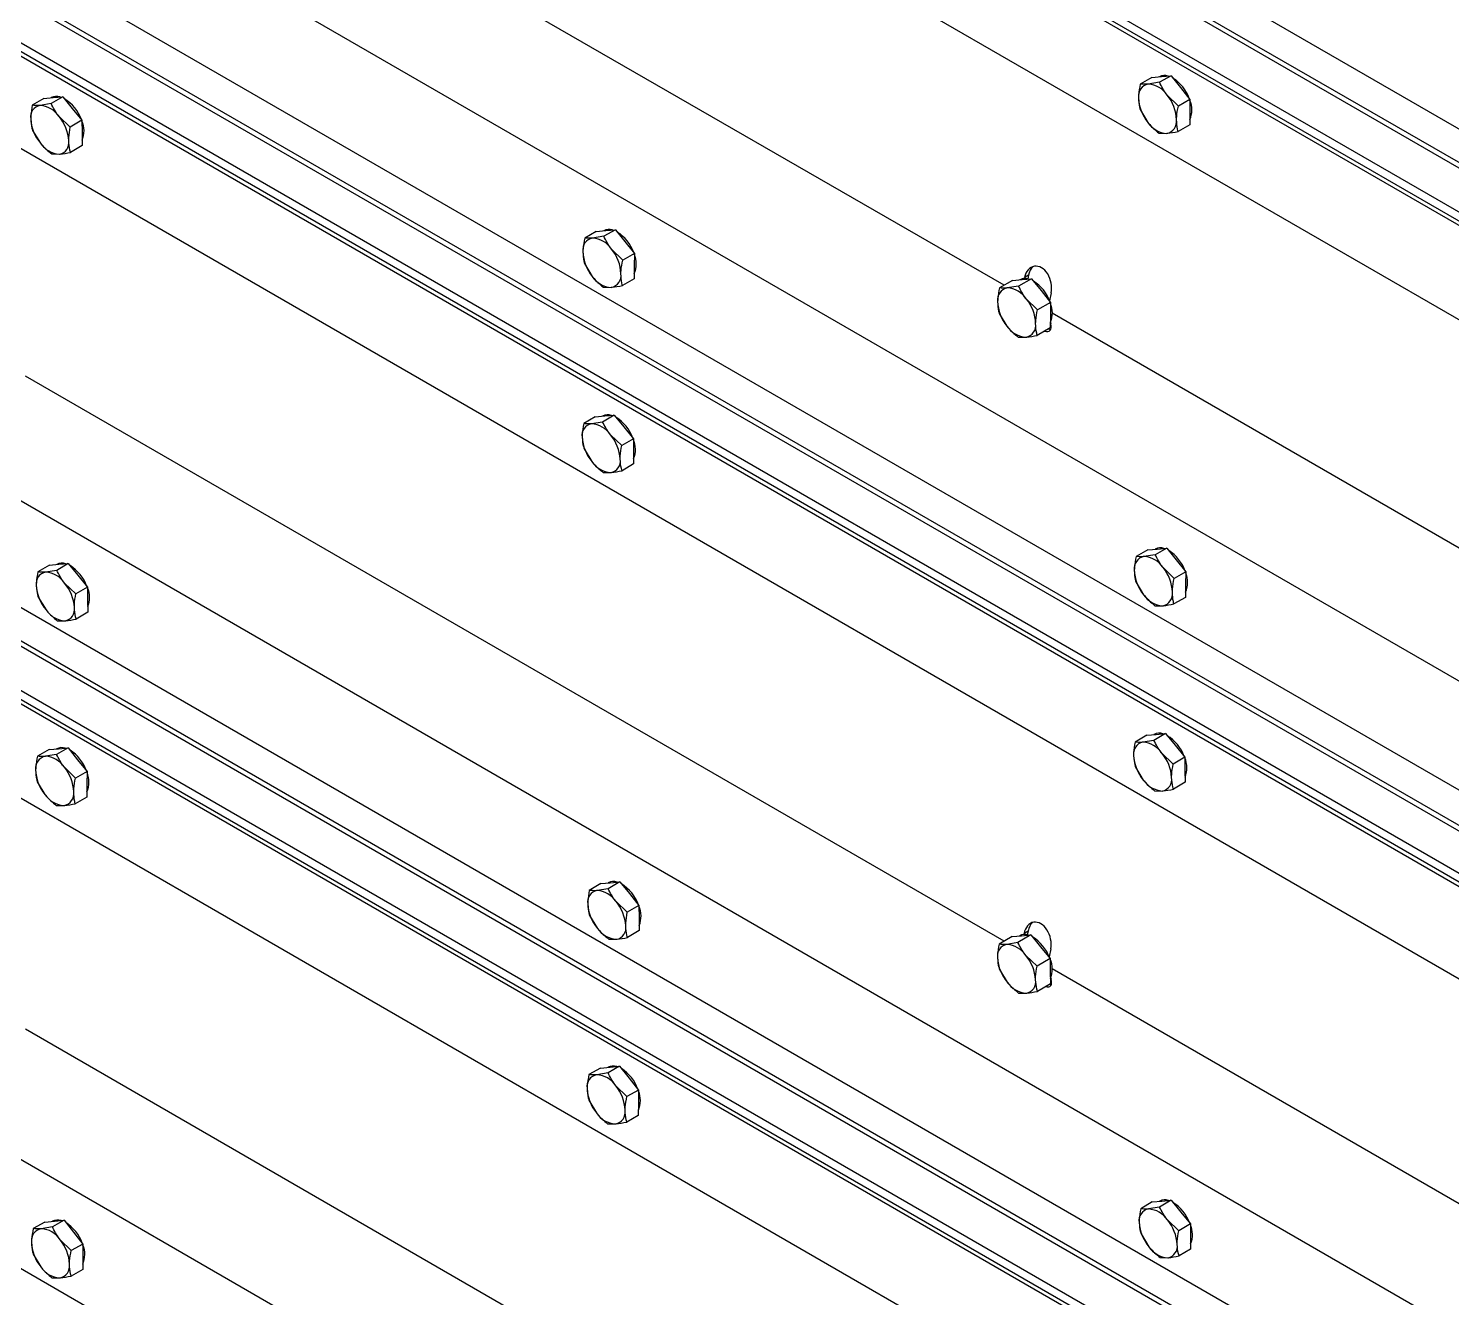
# Model space of a CAD drawing. Header units: millimetres. Extents: x -361 to 14022, y -1822 to 1455.
# Drawn here: x 4013.87 to 4030.4, y 878.6 to 893.34 of the extents above; entities that cross this region are included whole.
import ezdxf

# ---------------------------------------------------------------- set-up
doc = ezdxf.new("R2010")
doc.units = ezdxf.units.MM

msp = doc.modelspace()

# ---------------------------------------------------------------- linework, layer by layer
at = {"color": 7, "linetype": 'Continuous', "lineweight": 25}
for p, q in [((4037.697955, 888.014532), (3975.249491, 924.065263)), ((4037.697955, 887.562231), (3975.130388, 923.681718)), ((4037.697955, 887.626542), (3975.174702, 923.720448)), ((4037.697955, 886.944881), (3975.283441, 922.976013)), ((4037.697955, 887.047996), (3975.284352, 923.078602)), ((4037.697955, 886.894385), (3975.239249, 922.951028)), ((4037.697955, 885.796456), (3975.229543, 921.858703)), ((4037.697955, 881.599208), (3975.19244, 917.682874)), ((4037.697955, 880.332793), (3975.181245, 916.422921)), ((4037.697955, 879.857326), (3975.047014, 916.024944)), ((4037.697955, 879.922532), (3975.091041, 916.064734)), ((4037.697955, 879.364134), (3975.215331, 915.434585)), ((4037.697955, 879.211755), (3975.172353, 915.307016)), ((4037.697955, 879.263475), (3975.216543, 915.333226)), ((4037.697955, 878.139979), (3975.18526, 914.227789)), ((4037.697955, 874.042709), (3975.234603, 910.102034)), ((4037.697955, 872.80646), (3975.249491, 908.85719)), ((4037.697955, 872.354158), (3975.130388, 908.473646)), ((4037.697955, 872.418469), (3975.174702, 908.512375)), ((4037.697955, 871.736809), (3975.283441, 907.767941)), ((4037.697955, 871.839923), (3975.284352, 907.870529)), ((4037.697955, 871.686312), (3975.239249, 907.742955)), ((4037.697955, 870.588384), (3975.229543, 906.65063)), ((4037.697955, 866.391136), (3975.19244, 902.474801)), ((4037.697955, 865.12472), (3975.181245, 901.214849)), ((4025.202448, 890.360641), (4013.831095, 896.925183)), ((4026.92155, 892.77504), (4026.786614, 892.69875)), ((4027.008901, 892.71926), (4026.878022, 892.697847)), ((4026.92155, 892.77504), (4027.032694, 892.785295)), ((4027.0095, 892.783927), (4027.007868, 892.783004)), ((4027.143837, 892.79555), (4027.008901, 892.71926)), ((4027.032694, 892.785295), (4027.143837, 892.79555)), ((4027.143837, 892.79555), (4027.253664, 892.657731)), ((4014.044837, 892.532874), (4014.154447, 892.542241)), ((4014.130233, 892.540895), (4014.128807, 892.54005)), ((4014.264058, 892.551608), (4014.129127, 892.471577)), ((4014.154447, 892.542241), (4014.264058, 892.551608)), ((4014.264058, 892.551608), (4014.375418, 892.414677)), ((4027.228556, 892.443622), (4027.098993, 892.570283)), ((4027.253664, 892.657731), (4027.363492, 892.519912)), ((4014.044837, 892.532874), (4013.909906, 892.452843)), ((4014.129127, 892.471577), (4013.999782, 892.450505)), ((4014.375418, 892.414677), (4014.486778, 892.277746)), ((4026.783983, 892.402603), (4026.874075, 892.253626)), ((4027.363492, 892.519912), (4027.228556, 892.443622)), ((4027.362176, 892.371839), (4027.360861, 892.223765)), ((4027.363492, 892.519912), (4027.362176, 892.371839)), ((4014.351848, 892.197715), (4014.220753, 892.322941)), ((4014.486778, 892.277746), (4014.351848, 892.197715)), ((4014.486778, 892.277746), (4014.488528, 892.131448)), ((4027.360861, 892.223765), (4027.225925, 892.147475)), ((4013.913405, 892.160247), (4014.005031, 892.011611)), ((4014.488528, 892.131448), (4014.490278, 891.98515)), ((4027.003638, 892.126965), (4027.095046, 892.126062)), ((4014.136126, 891.886385), (4014.226002, 891.884047)), ((4014.490278, 891.98515), (4014.355347, 891.905119)), ((4020.464629, 890.98591), (4020.329692, 890.90962)), ((4020.551979, 890.93013), (4020.4211, 890.908717)), ((4020.464629, 890.98591), (4020.575772, 890.996165)), ((4020.552579, 890.994798), (4020.550946, 890.993875)), ((4020.686915, 891.00642), (4020.551979, 890.93013)), ((4020.575772, 890.996165), (4020.686915, 891.00642)), ((4020.686915, 891.00642), (4020.796743, 890.868602)), ((4020.771634, 890.654493), (4020.642071, 890.781154)), ((4020.90657, 890.730783), (4020.771634, 890.654493)), ((4020.796743, 890.868602), (4020.90657, 890.730783)), ((4020.90657, 890.730783), (4020.905255, 890.582709)), ((4020.327061, 890.613473), (4020.417153, 890.464497)), ((4020.905255, 890.582709), (4020.903939, 890.434636)), ((4020.903939, 890.434636), (4020.769003, 890.358346)), ((4025.300907, 890.416307), (4025.149398, 890.330648)), ((4025.300907, 890.416307), (4025.41205, 890.426562)), ((4025.523193, 890.436817), (4025.371685, 890.351158)), ((4025.388857, 890.425194), (4025.387224, 890.424271)), ((4025.41205, 890.426562), (4025.523193, 890.436817)), ((4025.438264, 890.439368), (4025.440709, 890.450898)), ((4025.486459, 890.476764), (4025.440709, 890.450898)), ((4025.486459, 890.476764), (4025.477865, 890.436231)), ((4025.523193, 890.436817), (4025.633021, 890.298998)), ((4020.546716, 890.337836), (4020.638124, 890.336933)), ((4025.371685, 890.351158), (4025.240806, 890.329745)), ((4025.633021, 890.298998), (4025.742848, 890.16118)), ((4025.750068, 890.272308), (4025.730882, 890.181823)), ((4025.59134, 890.07552), (4025.461777, 890.202181)), ((4025.742848, 890.16118), (4025.59134, 890.07552)), ((4025.742848, 890.16118), (4025.741533, 890.013106)), ((4025.146767, 890.034501), (4025.236859, 889.885524)), ((4025.741533, 890.013106), (4025.740217, 889.865032)), ((4025.742538, 889.93025), (4025.746878, 889.913249)), ((4036.743419, 883.69818), (4025.763522, 890.036739)), ((4025.366422, 889.758863), (4025.45783, 889.75796)), ((4025.740217, 889.865032), (4025.588709, 889.779373)), ((4025.204459, 882.739641), (4013.8298, 889.306092)), ((4020.452992, 888.833525), (4020.318061, 888.753494)), ((4020.537282, 888.772228), (4020.407937, 888.751156)), ((4020.452992, 888.833525), (4020.562602, 888.842892)), ((4020.538388, 888.841546), (4020.536962, 888.840701)), ((4020.672213, 888.852259), (4020.537282, 888.772228)), ((4020.562602, 888.842892), (4020.672213, 888.852259)), ((4020.672213, 888.852259), (4020.783573, 888.715328)), ((4020.760003, 888.498366), (4020.628908, 888.623592)), ((4020.894933, 888.578397), (4020.760003, 888.498366)), ((4020.783573, 888.715328), (4020.894933, 888.578397)), ((4020.894933, 888.578397), (4020.896683, 888.432099)), ((4020.32156, 888.460898), (4020.413186, 888.312262)), ((4020.896683, 888.432099), (4020.898433, 888.285801)), ((4020.898433, 888.285801), (4020.763502, 888.20577)), ((4020.544281, 888.187036), (4020.634157, 888.184698)), ((4026.872784, 887.286561), (4026.737848, 887.210271)), ((4026.872784, 887.286561), (4026.983927, 887.296816)), ((4026.960734, 887.295448), (4026.959101, 887.294525)), ((4027.09507, 887.307071), (4026.960134, 887.230781)), ((4026.983927, 887.296816), (4027.09507, 887.307071)), ((4027.09507, 887.307071), (4027.204898, 887.169252)), ((4014.10969, 887.11021), (4013.974759, 887.030179)), ((4014.10969, 887.11021), (4014.2193, 887.119577)), ((4014.195086, 887.118231), (4014.19366, 887.117386)), ((4014.328911, 887.128944), (4014.19398, 887.048913)), ((4014.2193, 887.119577), (4014.328911, 887.128944)), ((4014.328911, 887.128944), (4014.440271, 886.992013)), ((4026.960134, 887.230781), (4026.829256, 887.209368)), ((4027.179789, 886.955144), (4027.050227, 887.081804)), ((4027.204898, 887.169252), (4027.314725, 887.031434)), ((4014.19398, 887.048913), (4014.064635, 887.027841)), ((4014.440271, 886.992013), (4014.551631, 886.855082)), ((4026.735216, 886.914124), (4026.825309, 886.765147)), ((4027.314725, 887.031434), (4027.179789, 886.955144)), ((4027.314725, 887.031434), (4027.31341, 886.88336)), ((4014.416701, 886.775051), (4014.285606, 886.900277)), ((4014.551631, 886.855082), (4014.416701, 886.775051)), ((4014.551631, 886.855082), (4014.553381, 886.708784)), ((4027.31341, 886.88336), (4027.312094, 886.735286)), ((4013.978258, 886.737583), (4014.069884, 886.588947)), ((4014.553381, 886.708784), (4014.555131, 886.562486)), ((4026.954871, 886.638487), (4027.046279, 886.637584)), ((4027.312094, 886.735286), (4027.177158, 886.658996)), ((4014.200979, 886.463721), (4014.290855, 886.461383)), ((4014.555131, 886.562486), (4014.4202, 886.482455)), ((4026.861147, 885.134175), (4026.726216, 885.054144)), ((4026.861147, 885.134175), (4026.970758, 885.143542)), ((4026.946543, 885.142197), (4026.945117, 885.141351)), ((4027.080368, 885.15291), (4026.945438, 885.072879)), ((4026.970758, 885.143542), (4027.080368, 885.15291)), ((4027.080368, 885.15291), (4027.191728, 885.015979)), ((4014.10524, 884.965666), (4013.970304, 884.889376)), ((4014.10524, 884.965666), (4014.216383, 884.975921)), ((4014.19319, 884.974553), (4014.191557, 884.97363)), ((4014.327526, 884.986175), (4014.19259, 884.909886)), ((4014.216383, 884.975921), (4014.327526, 884.986175)), ((4014.327526, 884.986175), (4014.437354, 884.848357)), ((4026.945438, 885.072879), (4026.816092, 885.051807)), ((4027.191728, 885.015979), (4027.303089, 884.879048)), ((4014.19259, 884.909886), (4014.061712, 884.888473)), ((4014.437354, 884.848357), (4014.547182, 884.710538)), ((4027.168158, 884.799017), (4027.037063, 884.924243)), ((4027.303089, 884.879048), (4027.168158, 884.799017)), ((4027.303089, 884.879048), (4027.304838, 884.73275)), ((4014.412246, 884.634248), (4014.282683, 884.760909)), ((4014.547182, 884.710538), (4014.412246, 884.634248)), ((4014.547182, 884.710538), (4014.545866, 884.562465)), ((4026.729716, 884.761549), (4026.821341, 884.612913)), ((4027.304838, 884.73275), (4027.306588, 884.586452)), ((4013.967672, 884.593229), (4014.057765, 884.444252)), ((4014.545866, 884.562465), (4014.54455, 884.414391)), ((4026.952436, 884.487687), (4027.042312, 884.485349)), ((4027.306588, 884.586452), (4027.171657, 884.506421)), ((4014.187328, 884.317591), (4014.278736, 884.316688)), ((4014.54455, 884.414391), (4014.409614, 884.338101)), ((4020.517845, 883.41086), (4020.382914, 883.33083)), ((4020.602135, 883.349564), (4020.47279, 883.328492)), ((4020.517845, 883.41086), (4020.627455, 883.420227)), ((4020.603241, 883.418882), (4020.601815, 883.418036)), ((4020.737066, 883.429595), (4020.602135, 883.349564)), ((4020.627455, 883.420227), (4020.737066, 883.429595)), ((4020.737066, 883.429595), (4020.848426, 883.292664)), ((4020.848426, 883.292664), (4020.959787, 883.155733)), ((4020.824856, 883.075702), (4020.693761, 883.200928)), ((4020.959787, 883.155733), (4020.824856, 883.075702)), ((4020.959787, 883.155733), (4020.961536, 883.009435)), ((4020.386414, 883.038234), (4020.478039, 882.889598)), ((4020.961536, 883.009435), (4020.963286, 882.863137)), ((4020.963286, 882.863137), (4020.828355, 882.783106)), ((4025.296802, 882.794412), (4025.1453, 882.704553)), ((4025.296802, 882.794412), (4025.406413, 882.80378)), ((4025.516023, 882.813147), (4025.364521, 882.723287)), ((4025.382198, 882.802434), (4025.380773, 882.801588)), ((4025.406413, 882.80378), (4025.516023, 882.813147)), ((4025.433331, 882.817204), (4025.43595, 882.830656)), ((4025.481699, 882.857791), (4025.43595, 882.830656)), ((4025.481699, 882.857791), (4025.473078, 882.813508)), ((4025.516023, 882.813147), (4025.627384, 882.676216)), ((4020.609134, 882.764372), (4020.69901, 882.762034)), ((4025.364521, 882.723287), (4025.235176, 882.702215)), ((4025.627384, 882.676216), (4025.738744, 882.539285)), ((4025.74531, 882.652067), (4025.72736, 882.559864)), ((4025.587242, 882.449425), (4025.456147, 882.574651)), ((4025.738744, 882.539285), (4025.587242, 882.449425)), ((4025.738744, 882.539285), (4025.740494, 882.392987)), ((4025.1488, 882.411957), (4025.240425, 882.263321)), ((4025.740494, 882.392987), (4025.742243, 882.246689)), ((4025.744756, 882.314136), (4025.749552, 882.297313)), ((4036.744077, 876.077962), (4025.762227, 882.417649)), ((4025.37152, 882.138095), (4025.461396, 882.135757)), ((4025.742243, 882.246689), (4025.590741, 882.156829)), ((4025.202448, 875.152568), (4013.831095, 881.71711)), ((4020.513395, 881.266316), (4020.378459, 881.190026)), ((4020.600746, 881.210536), (4020.469867, 881.189123)), ((4020.513395, 881.266316), (4020.624538, 881.276571)), ((4020.601345, 881.275204), (4020.599713, 881.274281)), ((4020.735682, 881.286826), (4020.600746, 881.210536)), ((4020.624538, 881.276571), (4020.735682, 881.286826)), ((4020.735682, 881.286826), (4020.845509, 881.149008)), ((4020.845509, 881.149008), (4020.955337, 881.011189)), ((4020.820401, 880.934899), (4020.690838, 881.06156)), ((4020.955337, 881.011189), (4020.820401, 880.934899)), ((4020.955337, 881.011189), (4020.954021, 880.863115)), ((4020.375828, 880.893879), (4020.46592, 880.744903)), ((4020.954021, 880.863115), (4020.952706, 880.715042)), ((4020.952706, 880.715042), (4020.817769, 880.638752)), ((4020.595483, 880.618242), (4020.686891, 880.617339)), ((4026.926, 879.711511), (4026.791069, 879.63148)), ((4027.010291, 879.650214), (4026.880946, 879.629142)), ((4026.926, 879.711511), (4027.035611, 879.720878)), ((4027.011396, 879.719533), (4027.00997, 879.718687)), ((4027.145221, 879.730245), (4027.010291, 879.650214)), ((4027.035611, 879.720878), (4027.145221, 879.730245)), ((4027.145221, 879.730245), (4027.256581, 879.593314)), ((4014.056473, 879.477187), (4013.921537, 879.400897)), ((4014.056473, 879.477187), (4014.167617, 879.487442)), ((4014.144423, 879.486074), (4014.142791, 879.485151)), ((4014.27876, 879.497697), (4014.143824, 879.421407)), ((4014.167617, 879.487442), (4014.27876, 879.497697)), ((4014.27876, 879.497697), (4014.388587, 879.359878)), ((4027.233011, 879.376353), (4027.101916, 879.501579)), ((4027.256581, 879.593314), (4027.367942, 879.456384)), ((4014.143824, 879.421407), (4014.012945, 879.399994)), ((4014.388587, 879.359878), (4014.498415, 879.222059)), ((4026.794569, 879.338884), (4026.886195, 879.190248)), ((4027.367942, 879.456384), (4027.233011, 879.376353)), ((4027.367942, 879.456384), (4027.369691, 879.310086)), ((4027.369691, 879.310086), (4027.371441, 879.163788)), ((4014.363479, 879.14577), (4014.233916, 879.27243)), ((4014.498415, 879.222059), (4014.363479, 879.14577)), ((4014.498415, 879.222059), (4014.497099, 879.073986)), ((4027.371441, 879.163788), (4027.236511, 879.083757)), ((4013.918906, 879.10475), (4014.008998, 878.955773)), ((4014.497099, 879.073986), (4014.495784, 878.925912)), ((4027.017289, 879.065023), (4027.107165, 879.062685)), ((4014.138561, 878.829113), (4014.229969, 878.82821)), ((4014.495784, 878.925912), (4014.360848, 878.849622))]:
    msp.add_line(p, q, dxfattribs=at)
for centre, radius, start, end in [((4027.069208, 892.672354), 0.126545, 71.510323, 118.153237), ((4026.913537, 892.37234), 0.46942, 19.5554709, 57.5471594), ((4014.190386, 892.432508), 0.12396, 69.9370339, 119.0296317), ((4026.904002, 892.56029), 0.139989, 100.6953232, 188.5331771), ((4027.241928, 892.556786), 0.476678, 182.0759805, 219.4930678), ((4026.862338, 892.415509), 0.282774, 33.1850043, 86.8203722), ((4026.73114, 892.267123), 0.476678, 2.0759805, 39.4930678), ((4014.023835, 892.318638), 0.134043, 100.3370645, 190.2264623), ((4013.980819, 892.162488), 0.288641, 33.7722361, 86.2331404), ((4014.029231, 892.118782), 0.481209, 20.2238943, 58.0161973), ((4027.102059, 892.399271), 0.283127, 336.3520258, 22.6298248), ((4014.374827, 892.323492), 0.483755, 183.3955817, 220.1438852), ((4013.850957, 892.01106), 0.483755, 3.3955817, 40.1438852), ((4014.232161, 892.154426), 0.279172, 337.2142046, 24.156204), ((4027.110731, 892.408401), 0.282774, 213.1850043, 266.8203722), ((4027.069066, 892.263619), 0.139989, 280.6953232, 8.5331771), ((4014.201949, 892.015915), 0.134043, 280.3370645, 10.2264623), ((4014.244965, 892.172064), 0.288641, 213.7722361, 266.2331404), ((4020.44708, 890.771161), 0.139989, 100.6953232, 188.5331771), ((4020.405416, 890.626379), 0.282774, 33.1850043, 86.8203722), ((4020.612286, 890.883225), 0.126545, 71.510323, 118.153237), ((4020.456616, 890.58321), 0.46942, 19.5554709, 57.5471594), ((4020.785006, 890.767656), 0.476678, 182.0759805, 219.4930678), ((4020.274218, 890.477994), 0.476678, 2.0759805, 39.4930678), ((4020.645137, 890.610142), 0.283127, 336.3520258, 22.6298248), ((4020.653809, 890.619271), 0.282774, 213.1850043, 266.8203722), ((4020.612144, 890.47449), 0.139989, 280.6953232, 8.5331771), ((4025.448564, 890.313621), 0.126545, 71.510323, 118.153237), ((4025.292894, 890.013607), 0.46942, 19.5554709, 57.5471594), ((4025.266786, 890.192188), 0.139989, 100.6953232, 188.5331771), ((4025.225122, 890.047407), 0.282774, 33.1850043, 86.8203722), ((4025.604712, 890.188684), 0.476678, 182.0759805, 219.4930678), ((4025.093924, 889.899021), 0.476678, 2.0759805, 39.4930678), ((4025.47868, 890.040112), 0.285816, 337.3946058, 22.4977682), ((4025.43185, 889.895517), 0.139989, 280.6953232, 8.5331771), ((4025.473515, 890.040299), 0.282774, 213.1850043, 266.8203722), ((4020.43199, 888.619289), 0.134043, 100.3370645, 190.2264623), ((4020.388974, 888.463139), 0.288641, 33.7722361, 86.2331404), ((4020.598541, 888.733159), 0.12396, 69.9370339, 119.0296317), ((4020.437386, 888.419432), 0.481209, 20.2238943, 58.0161973), ((4020.782982, 888.624143), 0.483755, 183.3955817, 220.1438852), ((4020.259112, 888.311711), 0.483755, 3.3955817, 40.1438852), ((4020.640316, 888.455077), 0.279172, 337.2142046, 24.156204), ((4020.65312, 888.472715), 0.288641, 213.7722361, 266.2331404), ((4020.610105, 888.316565), 0.134043, 280.3370645, 10.2264623), ((4027.020442, 887.183875), 0.126545, 71.510323, 118.153237), ((4026.864771, 886.883861), 0.46942, 19.5554709, 57.5471594), ((4014.255239, 887.009844), 0.12396, 69.9370339, 119.0296317), ((4014.094084, 886.696118), 0.481209, 20.2238943, 58.0161973), ((4026.855236, 887.071811), 0.139989, 100.6953232, 188.5331771), ((4026.813571, 886.92703), 0.282774, 33.1850043, 86.8203722), ((4026.682374, 886.778645), 0.476678, 2.0759805, 39.4930678), ((4014.088688, 886.895974), 0.134043, 100.3370645, 190.2264623), ((4014.045672, 886.739824), 0.288641, 33.7722361, 86.2331404), ((4027.193162, 887.068307), 0.476678, 182.0759805, 219.4930678), ((4027.053292, 886.910793), 0.283127, 336.3520258, 22.6298248), ((4014.43968, 886.900828), 0.483755, 183.3955817, 220.1438852), ((4013.91581, 886.588396), 0.483755, 3.3955817, 40.1438852), ((4014.297014, 886.731762), 0.279172, 337.2142046, 24.156204), ((4027.061964, 886.919922), 0.282774, 213.1850043, 266.8203722), ((4027.0203, 886.77514), 0.139989, 280.6953232, 8.5331771), ((4014.309818, 886.7494), 0.288641, 213.7722361, 266.2331404), ((4014.266803, 886.59325), 0.134043, 280.3370645, 10.2264623), ((4027.006696, 885.03381), 0.12396, 69.9370339, 119.0296317), ((4026.845541, 884.720083), 0.481209, 20.2238943, 58.0161973), ((4014.252898, 884.86298), 0.126545, 71.510323, 118.153237), ((4014.097227, 884.562965), 0.46942, 19.5554709, 57.5471594), ((4026.840145, 884.919939), 0.134043, 100.3370645, 190.2264623), ((4026.79713, 884.76379), 0.288641, 33.7722361, 86.2331404), ((4014.087692, 884.750916), 0.139989, 100.6953232, 188.5331771), ((4014.046027, 884.606134), 0.282774, 33.1850043, 86.8203722), ((4027.191137, 884.924794), 0.483755, 183.3955817, 220.1438852), ((4026.667268, 884.612361), 0.483755, 3.3955817, 40.1438852), ((4027.048471, 884.755728), 0.279172, 337.2142046, 24.156204), ((4014.425618, 884.747412), 0.476678, 182.0759805, 219.4930678), ((4013.91483, 884.457749), 0.476678, 2.0759805, 39.4930678), ((4014.285748, 884.589897), 0.283127, 336.3520258, 22.6298248), ((4027.061275, 884.773366), 0.288641, 213.7722361, 266.2331404), ((4027.01826, 884.617216), 0.134043, 280.3370645, 10.2264623), ((4014.29442, 884.599026), 0.282774, 213.1850043, 266.8203722), ((4014.252756, 884.454245), 0.139989, 280.6953232, 8.5331771), ((4020.496843, 883.196624), 0.134043, 100.3370645, 190.2264623), ((4020.453828, 883.040475), 0.288641, 33.7722361, 86.2331404), ((4020.663394, 883.310495), 0.12396, 69.9370339, 119.0296317), ((4020.502239, 882.996768), 0.481209, 20.2238943, 58.0161973), ((4020.847835, 883.201479), 0.483755, 183.3955817, 220.1438852), ((4020.323965, 882.889046), 0.483755, 3.3955817, 40.1438852), ((4020.705169, 883.032413), 0.279172, 337.2142046, 24.156204), ((4020.717973, 883.050051), 0.288641, 213.7722361, 266.2331404), ((4020.674958, 882.893901), 0.134043, 280.3370645, 10.2264623), ((4025.442351, 882.694047), 0.12396, 69.9370339, 119.0296317), ((4025.281197, 882.38032), 0.481209, 20.2238943, 58.0161973), ((4025.259229, 882.570348), 0.134043, 100.3370645, 190.2264623), ((4025.216214, 882.414198), 0.288641, 33.7722361, 86.2331404), ((4025.610221, 882.575202), 0.483755, 183.3955817, 220.1438852), ((4025.086352, 882.26277), 0.483755, 3.3955817, 40.1438852), ((4025.484127, 882.415965), 0.279172, 337.2142046, 24.156204), ((4025.437344, 882.267624), 0.134043, 280.3370645, 10.2264623), ((4025.480359, 882.423774), 0.288641, 213.7722361, 266.2331404), ((4020.661053, 881.163631), 0.126545, 71.510323, 118.153237), ((4020.495847, 881.051567), 0.139989, 100.6953232, 188.5331771), ((4020.454183, 880.906785), 0.282774, 33.1850043, 86.8203722), ((4020.505382, 880.863616), 0.46942, 19.5554709, 57.5471594), ((4020.833773, 881.048063), 0.476678, 182.0759805, 219.4930678), ((4020.322985, 880.7584), 0.476678, 2.0759805, 39.4930678), ((4020.693903, 880.890548), 0.283127, 336.3520258, 22.6298248), ((4020.702575, 880.899677), 0.282774, 213.1850043, 266.8203722), ((4020.660911, 880.754896), 0.139989, 280.6953232, 8.5331771), ((4027.071549, 879.611146), 0.12396, 69.9370339, 119.0296317), ((4026.910394, 879.297419), 0.481209, 20.2238943, 58.0161973), ((4014.204131, 879.374501), 0.126545, 71.510323, 118.153237), ((4014.04846, 879.074487), 0.46942, 19.5554709, 57.5471594), ((4026.904998, 879.497275), 0.134043, 100.3370645, 190.2264623), ((4027.25599, 879.50213), 0.483755, 183.3955817, 220.1438852), ((4026.861983, 879.341125), 0.288641, 33.7722361, 86.2331404), ((4026.732121, 879.189697), 0.483755, 3.3955817, 40.1438852), ((4014.038925, 879.262437), 0.139989, 100.6953232, 188.5331771), ((4013.997261, 879.117656), 0.282774, 33.1850043, 86.8203722), ((4027.113325, 879.333063), 0.279172, 337.2142046, 24.156204), ((4014.376851, 879.258933), 0.476678, 182.0759805, 219.4930678), ((4013.866063, 878.969271), 0.476678, 2.0759805, 39.4930678), ((4014.236982, 879.101418), 0.283127, 336.3520258, 22.6298248), ((4027.126128, 879.350702), 0.288641, 213.7722361, 266.2331404), ((4027.083113, 879.194552), 0.134043, 280.3370645, 10.2264623), ((4014.203989, 878.965766), 0.139989, 280.6953232, 8.5331771), ((4014.245654, 879.110548), 0.282774, 213.1850043, 266.8203722)]:
    msp.add_arc(centre, radius, start, end, dxfattribs=at)
for centre, major_axis, ratio, start_param, end_param in [((4025.595389, 890.361603), (-0.045582, 0.219415), 0.701630723, 4.153173117, 7.294765771), ((4025.641139, 890.387469), (-0.045582, 0.219415), 0.701630723, 0.384759874, 1.011580464), ((4025.592198, 890.002544), (-0.143133, 0.16959), 0.418043607, 2.568485088, 3.853595792), ((4025.637949, 890.02841), (-0.143133, 0.16959), 0.418043607, 2.568485088, 2.779934698), ((4025.59063, 882.741361), (-0.051828, 0.217876), 0.692818262, 4.132742217, 7.274334871), ((4025.636378, 882.768496), (-0.051828, 0.217876), 0.692818262, 0.380645816, 0.991149564), ((4025.594873, 882.386608), (-0.146068, 0.166997), 0.401133331, 2.602360174, 3.846083137), ((4025.640621, 882.413742), (-0.146068, 0.166997), 0.401133331, 2.602360174, 2.768292749)]:
    msp.add_ellipse(centre, major_axis=major_axis, ratio=ratio, start_param=start_param, end_param=end_param, dxfattribs=at)
for points, knots in [([(4027.098993, 892.570283), (4027.096409, 892.573561), (4027.059603, 892.62026), (4027.033329, 892.67156), (4027.008901, 892.71926)], [0, 0, 0, 0, 0.070200577, 1, 1, 1, 1]), ([(4026.786614, 892.69875), (4026.77821, 892.656672), (4026.767269, 892.601893), (4026.765884, 892.551258), (4026.765563, 892.539518)], [0, 0, 0, 0, 0.7681507272, 1, 1, 1, 1]), ([(4026.765563, 892.539518), (4026.767698, 892.50137), (4026.770404, 892.45302), (4026.781617, 892.411387), (4026.783983, 892.402603)], [0, 0, 0, 0, 0.788999238, 1, 1, 1, 1]), ([(4026.878022, 892.697847), (4026.875407, 892.697615), (4026.838156, 892.694311), (4026.811448, 892.696611), (4026.786614, 892.69875)], [0, 0, 0, 0, 0.0702005767, 1, 1, 1, 1]), ([(4013.909906, 892.452843), (4013.902279, 892.410991), (4013.892349, 892.356507), (4013.892002, 892.306446), (4013.891921, 892.29484)], [0, 0, 0, 0, 0.768150727, 1, 1, 1, 1]), ([(4013.999782, 892.450505), (4013.997203, 892.450295), (4013.96047, 892.447298), (4013.934268, 892.450171), (4013.909906, 892.452843)], [0, 0, 0, 0, 0.070200577, 1, 1, 1, 1]), ([(4014.220753, 892.322941), (4014.218133, 892.326199), (4014.180808, 892.372606), (4014.154028, 892.423892), (4014.129127, 892.471577)], [0, 0, 0, 0, 0.070200577, 1, 1, 1, 1]), ([(4027.207505, 892.284391), (4027.207826, 892.29613), (4027.209211, 892.346765), (4027.220152, 892.401544), (4027.228556, 892.443622)], [0, 0, 0, 0, 0.231849273, 1, 1, 1, 1]), ([(4013.891921, 892.29484), (4013.894875, 892.257235), (4013.898619, 892.209573), (4013.910829, 892.168841), (4013.913405, 892.160247)], [0, 0, 0, 0, 0.788999238, 1, 1, 1, 1]), ([(4026.874075, 892.253626), (4026.876698, 892.25037), (4026.914067, 892.203989), (4026.960482, 892.164076), (4027.003638, 892.126965)], [0, 0, 0, 0, 0.070200577, 1, 1, 1, 1]), ([(4027.225925, 892.147475), (4027.223559, 892.15626), (4027.212346, 892.197892), (4027.20964, 892.246242), (4027.207505, 892.284391)], [0, 0, 0, 0, 0.211000762, 1, 1, 1, 1]), ([(4014.333863, 892.039712), (4014.333943, 892.051319), (4014.334291, 892.101379), (4014.34422, 892.155863), (4014.351848, 892.197715)], [0, 0, 0, 0, 0.231849273, 1, 1, 1, 1]), ([(4014.355347, 891.905119), (4014.352771, 891.913714), (4014.34056, 891.954446), (4014.336817, 892.002107), (4014.333863, 892.039712)], [0, 0, 0, 0, 0.211000762, 1, 1, 1, 1]), ([(4027.095046, 892.126062), (4027.097701, 892.126317), (4027.135513, 892.129938), (4027.182363, 892.139026), (4027.225925, 892.147475)], [0, 0, 0, 0, 0.070200577, 1, 1, 1, 1]), ([(4014.005031, 892.011611), (4014.007691, 892.008377), (4014.045577, 891.962303), (4014.092498, 891.922963), (4014.136126, 891.886385)], [0, 0, 0, 0, 0.070200577, 1, 1, 1, 1]), ([(4014.226002, 891.884047), (4014.22862, 891.884281), (4014.265915, 891.887611), (4014.312258, 891.896684), (4014.355347, 891.905119)], [0, 0, 0, 0, 0.070200577, 1, 1, 1, 1]), ([(4020.329692, 890.90962), (4020.321288, 890.867542), (4020.310347, 890.812764), (4020.308963, 890.762129), (4020.308641, 890.750389)], [0, 0, 0, 0, 0.768150727, 1, 1, 1, 1]), ([(4020.4211, 890.908717), (4020.418485, 890.908485), (4020.381234, 890.905181), (4020.354526, 890.907482), (4020.329692, 890.90962)], [0, 0, 0, 0, 0.0702005767, 1, 1, 1, 1]), ([(4020.642071, 890.781154), (4020.639487, 890.784432), (4020.602681, 890.83113), (4020.576408, 890.882431), (4020.551979, 890.93013)], [0, 0, 0, 0, 0.070200577, 1, 1, 1, 1]), ([(4020.308641, 890.750389), (4020.310776, 890.712241), (4020.313482, 890.66389), (4020.324695, 890.622258), (4020.327061, 890.613473)], [0, 0, 0, 0, 0.788999238, 1, 1, 1, 1]), ([(4020.750583, 890.495261), (4020.750904, 890.507001), (4020.752289, 890.557636), (4020.76323, 890.612415), (4020.771634, 890.654493)], [0, 0, 0, 0, 0.2318492728, 1, 1, 1, 1]), ([(4020.417153, 890.464497), (4020.419777, 890.461241), (4020.457145, 890.41486), (4020.50356, 890.374947), (4020.546716, 890.337836)], [0, 0, 0, 0, 0.070200577, 1, 1, 1, 1]), ([(4020.769003, 890.358346), (4020.766637, 890.36713), (4020.755424, 890.408763), (4020.752718, 890.457113), (4020.750583, 890.495261)], [0, 0, 0, 0, 0.211000762, 1, 1, 1, 1]), ([(4020.638124, 890.336933), (4020.640779, 890.337187), (4020.678591, 890.340809), (4020.725442, 890.349896), (4020.769003, 890.358346)], [0, 0, 0, 0, 0.070200577, 1, 1, 1, 1]), ([(4025.149398, 890.330648), (4025.140994, 890.28857), (4025.130053, 890.233791), (4025.128669, 890.183156), (4025.128348, 890.171416)], [0, 0, 0, 0, 0.768150728, 1, 1, 1, 1]), ([(4025.240806, 890.329745), (4025.238191, 890.329513), (4025.20094, 890.326209), (4025.174232, 890.328509), (4025.149398, 890.330648)], [0, 0, 0, 0, 0.070200577, 1, 1, 1, 1]), ([(4025.461777, 890.202181), (4025.459194, 890.205459), (4025.422387, 890.252158), (4025.396114, 890.303458), (4025.371685, 890.351158)], [0, 0, 0, 0, 0.070200577, 1, 1, 1, 1]), ([(4025.128348, 890.171416), (4025.130483, 890.133268), (4025.133189, 890.084918), (4025.144401, 890.043285), (4025.146767, 890.034501)], [0, 0, 0, 0, 0.788999238, 1, 1, 1, 1]), ([(4025.570289, 889.916289), (4025.57061, 889.928028), (4025.571995, 889.978663), (4025.582936, 890.033442), (4025.59134, 890.07552)], [0, 0, 0, 0, 0.231849273, 1, 1, 1, 1]), ([(4025.588709, 889.779373), (4025.586343, 889.788158), (4025.57513, 889.82979), (4025.572424, 889.87814), (4025.570289, 889.916289)], [0, 0, 0, 0, 0.211000762, 1, 1, 1, 1]), ([(4025.236859, 889.885524), (4025.239483, 889.882268), (4025.276851, 889.835887), (4025.323266, 889.795974), (4025.366422, 889.758863)], [0, 0, 0, 0, 0.070200577, 1, 1, 1, 1]), ([(4025.45783, 889.75796), (4025.460485, 889.758215), (4025.498297, 889.761836), (4025.545148, 889.770924), (4025.588709, 889.779373)], [0, 0, 0, 0, 0.070200577, 1, 1, 1, 1]), ([(4020.318061, 888.753494), (4020.310434, 888.711642), (4020.300504, 888.657157), (4020.300157, 888.607097), (4020.300076, 888.595491)], [0, 0, 0, 0, 0.768150727, 1, 1, 1, 1]), ([(4020.407937, 888.751156), (4020.405359, 888.750945), (4020.368625, 888.747949), (4020.342423, 888.750822), (4020.318061, 888.753494)], [0, 0, 0, 0, 0.070200577, 1, 1, 1, 1]), ([(4020.628908, 888.623592), (4020.626288, 888.62685), (4020.588964, 888.673256), (4020.562183, 888.724542), (4020.537282, 888.772228)], [0, 0, 0, 0, 0.070200577, 1, 1, 1, 1]), ([(4020.300076, 888.595491), (4020.30303, 888.557886), (4020.306774, 888.510224), (4020.318984, 888.469492), (4020.32156, 888.460898)], [0, 0, 0, 0, 0.788999238, 1, 1, 1, 1]), ([(4020.742018, 888.340363), (4020.742099, 888.35197), (4020.742446, 888.40203), (4020.752376, 888.456514), (4020.760003, 888.498366)], [0, 0, 0, 0, 0.231849273, 1, 1, 1, 1]), ([(4020.413186, 888.312262), (4020.415846, 888.309027), (4020.453732, 888.262954), (4020.500653, 888.223614), (4020.544281, 888.187036)], [0, 0, 0, 0, 0.070200577, 1, 1, 1, 1]), ([(4020.763502, 888.20577), (4020.760926, 888.214365), (4020.748715, 888.255096), (4020.744972, 888.302758), (4020.742018, 888.340363)], [0, 0, 0, 0, 0.211000762, 1, 1, 1, 1]), ([(4020.634157, 888.184698), (4020.636775, 888.184932), (4020.67407, 888.188262), (4020.720413, 888.197334), (4020.763502, 888.20577)], [0, 0, 0, 0, 0.070200577, 1, 1, 1, 1]), ([(4026.737848, 887.210271), (4026.729443, 887.168193), (4026.718502, 887.113414), (4026.717118, 887.062779), (4026.716797, 887.05104)], [0, 0, 0, 0, 0.768150727, 1, 1, 1, 1]), ([(4026.829256, 887.209368), (4026.826641, 887.209136), (4026.78939, 887.205832), (4026.762681, 887.208132), (4026.737848, 887.210271)], [0, 0, 0, 0, 0.0702005767, 1, 1, 1, 1]), ([(4027.050227, 887.081804), (4027.047643, 887.085083), (4027.010836, 887.131781), (4026.984563, 887.183082), (4026.960134, 887.230781)], [0, 0, 0, 0, 0.070200577, 1, 1, 1, 1]), ([(4013.974759, 887.030179), (4013.967132, 886.988327), (4013.957202, 886.933842), (4013.956855, 886.883782), (4013.956774, 886.872176)], [0, 0, 0, 0, 0.7681507272, 1, 1, 1, 1]), ([(4014.064635, 887.027841), (4014.062056, 887.02763), (4014.025323, 887.024634), (4013.999121, 887.027507), (4013.974759, 887.030179)], [0, 0, 0, 0, 0.0702005767, 1, 1, 1, 1]), ([(4014.285606, 886.900277), (4014.282986, 886.903535), (4014.245662, 886.949941), (4014.218881, 887.001227), (4014.19398, 887.048913)], [0, 0, 0, 0, 0.070200577, 1, 1, 1, 1]), ([(4026.716797, 887.05104), (4026.718932, 887.012891), (4026.721638, 886.964541), (4026.73285, 886.922909), (4026.735216, 886.914124)], [0, 0, 0, 0, 0.788999238, 1, 1, 1, 1]), ([(4027.158738, 886.795912), (4027.159059, 886.807652), (4027.160444, 886.858287), (4027.171385, 886.913065), (4027.179789, 886.955144)], [0, 0, 0, 0, 0.2318492728, 1, 1, 1, 1]), ([(4013.956774, 886.872176), (4013.959728, 886.834571), (4013.963472, 886.786909), (4013.975682, 886.746177), (4013.978258, 886.737583)], [0, 0, 0, 0, 0.788999238, 1, 1, 1, 1]), ([(4014.398716, 886.617048), (4014.398797, 886.628655), (4014.399144, 886.678715), (4014.409073, 886.733199), (4014.416701, 886.775051)], [0, 0, 0, 0, 0.231849273, 1, 1, 1, 1]), ([(4026.825309, 886.765147), (4026.827932, 886.761891), (4026.8653, 886.71551), (4026.911715, 886.675598), (4026.954871, 886.638487)], [0, 0, 0, 0, 0.070200577, 1, 1, 1, 1]), ([(4027.177158, 886.658996), (4027.174792, 886.667781), (4027.163579, 886.709414), (4027.160873, 886.757764), (4027.158738, 886.795912)], [0, 0, 0, 0, 0.211000762, 1, 1, 1, 1]), ([(4014.069884, 886.588947), (4014.072544, 886.585713), (4014.11043, 886.539639), (4014.157351, 886.500299), (4014.200979, 886.463721)], [0, 0, 0, 0, 0.0702005767, 1, 1, 1, 1]), ([(4014.4202, 886.482455), (4014.417624, 886.49105), (4014.405413, 886.531781), (4014.40167, 886.579443), (4014.398716, 886.617048)], [0, 0, 0, 0, 0.211000762, 1, 1, 1, 1]), ([(4027.046279, 886.637584), (4027.048934, 886.637838), (4027.086747, 886.64146), (4027.133597, 886.650547), (4027.177158, 886.658996)], [0, 0, 0, 0, 0.070200577, 1, 1, 1, 1]), ([(4014.290855, 886.461383), (4014.293473, 886.461617), (4014.330768, 886.464947), (4014.377111, 886.474019), (4014.4202, 886.482455)], [0, 0, 0, 0, 0.070200577, 1, 1, 1, 1]), ([(4026.726216, 885.054144), (4026.718589, 885.012292), (4026.70866, 884.957808), (4026.708312, 884.907748), (4026.708232, 884.896141)], [0, 0, 0, 0, 0.768150727, 1, 1, 1, 1]), ([(4026.816092, 885.051807), (4026.813514, 885.051596), (4026.77678, 885.0486), (4026.750579, 885.051473), (4026.726216, 885.054144)], [0, 0, 0, 0, 0.070200577, 1, 1, 1, 1]), ([(4027.037063, 884.924243), (4027.034443, 884.927501), (4026.997119, 884.973907), (4026.970338, 885.025193), (4026.945438, 885.072879)], [0, 0, 0, 0, 0.070200577, 1, 1, 1, 1]), ([(4013.970304, 884.889376), (4013.9619, 884.847297), (4013.950959, 884.792519), (4013.949574, 884.741884), (4013.949253, 884.730144)], [0, 0, 0, 0, 0.768150727, 1, 1, 1, 1]), ([(4014.061712, 884.888473), (4014.059097, 884.888241), (4014.021846, 884.884937), (4013.995137, 884.887237), (4013.970304, 884.889376)], [0, 0, 0, 0, 0.070200577, 1, 1, 1, 1]), ([(4014.282683, 884.760909), (4014.280099, 884.764187), (4014.243292, 884.810886), (4014.217019, 884.862186), (4014.19259, 884.909886)], [0, 0, 0, 0, 0.070200577, 1, 1, 1, 1]), ([(4026.708232, 884.896141), (4026.711185, 884.858536), (4026.714929, 884.810875), (4026.727139, 884.770143), (4026.729716, 884.761549)], [0, 0, 0, 0, 0.788999238, 1, 1, 1, 1]), ([(4027.150173, 884.641014), (4027.150254, 884.65262), (4027.150601, 884.70268), (4027.160531, 884.757165), (4027.168158, 884.799017)], [0, 0, 0, 0, 0.231849273, 1, 1, 1, 1]), ([(4013.949253, 884.730144), (4013.951388, 884.691996), (4013.954094, 884.643646), (4013.965307, 884.602013), (4013.967672, 884.593229)], [0, 0, 0, 0, 0.7889992378, 1, 1, 1, 1]), ([(4014.391195, 884.475017), (4014.391516, 884.486756), (4014.3929, 884.537391), (4014.403841, 884.59217), (4014.412246, 884.634248)], [0, 0, 0, 0, 0.231849273, 1, 1, 1, 1]), ([(4026.821341, 884.612913), (4026.824001, 884.609678), (4026.861887, 884.563605), (4026.908809, 884.524265), (4026.952436, 884.487687)], [0, 0, 0, 0, 0.070200577, 1, 1, 1, 1]), ([(4027.171657, 884.506421), (4027.169081, 884.515015), (4027.156871, 884.555747), (4027.153127, 884.603409), (4027.150173, 884.641014)], [0, 0, 0, 0, 0.211000762, 1, 1, 1, 1]), ([(4014.057765, 884.444252), (4014.060388, 884.440996), (4014.097756, 884.394615), (4014.144171, 884.354702), (4014.187328, 884.317591)], [0, 0, 0, 0, 0.070200577, 1, 1, 1, 1]), ([(4014.409614, 884.338101), (4014.407248, 884.346886), (4014.396036, 884.388518), (4014.39333, 884.436868), (4014.391195, 884.475017)], [0, 0, 0, 0, 0.211000762, 1, 1, 1, 1]), ([(4027.042312, 884.485349), (4027.04493, 884.485583), (4027.082226, 884.488912), (4027.128568, 884.497985), (4027.171657, 884.506421)], [0, 0, 0, 0, 0.070200577, 1, 1, 1, 1]), ([(4014.278736, 884.316688), (4014.28139, 884.316942), (4014.319203, 884.320564), (4014.366053, 884.329652), (4014.409614, 884.338101)], [0, 0, 0, 0, 0.070200577, 1, 1, 1, 1]), ([(4020.382914, 883.33083), (4020.375287, 883.288977), (4020.365357, 883.234493), (4020.36501, 883.184433), (4020.364929, 883.172827)], [0, 0, 0, 0, 0.7681507272, 1, 1, 1, 1]), ([(4020.47279, 883.328492), (4020.470212, 883.328281), (4020.433478, 883.325285), (4020.407277, 883.328158), (4020.382914, 883.33083)], [0, 0, 0, 0, 0.0702005767, 1, 1, 1, 1]), ([(4020.693761, 883.200928), (4020.691141, 883.204186), (4020.653817, 883.250592), (4020.627036, 883.301878), (4020.602135, 883.349564)], [0, 0, 0, 0, 0.070200577, 1, 1, 1, 1]), ([(4020.364929, 883.172827), (4020.367883, 883.135221), (4020.371627, 883.08756), (4020.383837, 883.046828), (4020.386414, 883.038234)], [0, 0, 0, 0, 0.788999238, 1, 1, 1, 1]), ([(4020.806871, 882.917699), (4020.806952, 882.929305), (4020.807299, 882.979366), (4020.817229, 883.03385), (4020.824856, 883.075702)], [0, 0, 0, 0, 0.231849273, 1, 1, 1, 1]), ([(4020.478039, 882.889598), (4020.480699, 882.886363), (4020.518585, 882.84029), (4020.565506, 882.80095), (4020.609134, 882.764372)], [0, 0, 0, 0, 0.0702005767, 1, 1, 1, 1]), ([(4020.69901, 882.762034), (4020.701628, 882.762268), (4020.738923, 882.765597), (4020.785266, 882.77467), (4020.828355, 882.783106)], [0, 0, 0, 0, 0.070200577, 1, 1, 1, 1]), ([(4020.828355, 882.783106), (4020.825779, 882.7917), (4020.813569, 882.832432), (4020.809825, 882.880094), (4020.806871, 882.917699)], [0, 0, 0, 0, 0.211000762, 1, 1, 1, 1]), ([(4025.1453, 882.704553), (4025.137673, 882.662701), (4025.127743, 882.608216), (4025.127396, 882.558156), (4025.127315, 882.54655)], [0, 0, 0, 0, 0.768150728, 1, 1, 1, 1]), ([(4025.235176, 882.702215), (4025.232598, 882.702004), (4025.195864, 882.699008), (4025.169663, 882.701881), (4025.1453, 882.704553)], [0, 0, 0, 0, 0.0702005767, 1, 1, 1, 1]), ([(4025.456147, 882.574651), (4025.453527, 882.577909), (4025.416203, 882.624315), (4025.389422, 882.675601), (4025.364521, 882.723287)], [0, 0, 0, 0, 0.070200577, 1, 1, 1, 1]), ([(4025.127315, 882.54655), (4025.130269, 882.508945), (4025.134013, 882.461283), (4025.146223, 882.420551), (4025.1488, 882.411957)], [0, 0, 0, 0, 0.788999238, 1, 1, 1, 1]), ([(4025.569257, 882.291422), (4025.569338, 882.303029), (4025.569685, 882.353089), (4025.579615, 882.407573), (4025.587242, 882.449425)], [0, 0, 0, 0, 0.231849273, 1, 1, 1, 1]), ([(4025.590741, 882.156829), (4025.588165, 882.165424), (4025.575955, 882.206155), (4025.572211, 882.253817), (4025.569257, 882.291422)], [0, 0, 0, 0, 0.211000762, 1, 1, 1, 1]), ([(4025.240425, 882.263321), (4025.243085, 882.260087), (4025.280971, 882.214013), (4025.327893, 882.174673), (4025.37152, 882.138095)], [0, 0, 0, 0, 0.070200577, 1, 1, 1, 1]), ([(4025.461396, 882.135757), (4025.464014, 882.135991), (4025.501309, 882.139321), (4025.547652, 882.148393), (4025.590741, 882.156829)], [0, 0, 0, 0, 0.070200577, 1, 1, 1, 1]), ([(4020.378459, 881.190026), (4020.370055, 881.147948), (4020.359114, 881.09317), (4020.357729, 881.042535), (4020.357408, 881.030795)], [0, 0, 0, 0, 0.768150727, 1, 1, 1, 1]), ([(4020.469867, 881.189123), (4020.467252, 881.188892), (4020.430001, 881.185587), (4020.403293, 881.187888), (4020.378459, 881.190026)], [0, 0, 0, 0, 0.070200577, 1, 1, 1, 1]), ([(4020.690838, 881.06156), (4020.688254, 881.064838), (4020.651447, 881.111536), (4020.625174, 881.162837), (4020.600746, 881.210536)], [0, 0, 0, 0, 0.070200577, 1, 1, 1, 1]), ([(4020.357408, 881.030795), (4020.359543, 880.992647), (4020.362249, 880.944296), (4020.373462, 880.902664), (4020.375828, 880.893879)], [0, 0, 0, 0, 0.7889992378, 1, 1, 1, 1]), ([(4020.79935, 880.775667), (4020.799671, 880.787407), (4020.801056, 880.838042), (4020.811996, 880.892821), (4020.820401, 880.934899)], [0, 0, 0, 0, 0.231849273, 1, 1, 1, 1]), ([(4020.46592, 880.744903), (4020.468543, 880.741647), (4020.505912, 880.695266), (4020.552326, 880.655353), (4020.595483, 880.618242)], [0, 0, 0, 0, 0.070200577, 1, 1, 1, 1]), ([(4020.686891, 880.617339), (4020.689545, 880.617593), (4020.727358, 880.621215), (4020.774208, 880.630302), (4020.817769, 880.638752)], [0, 0, 0, 0, 0.070200577, 1, 1, 1, 1]), ([(4020.817769, 880.638752), (4020.815404, 880.647536), (4020.804191, 880.689169), (4020.801485, 880.737519), (4020.79935, 880.775667)], [0, 0, 0, 0, 0.211000762, 1, 1, 1, 1]), ([(4027.101916, 879.501579), (4027.099296, 879.504836), (4027.061972, 879.551243), (4027.035191, 879.602529), (4027.010291, 879.650214)], [0, 0, 0, 0, 0.070200577, 1, 1, 1, 1]), ([(4026.791069, 879.63148), (4026.783442, 879.589628), (4026.773513, 879.535144), (4026.773165, 879.485084), (4026.773085, 879.473477)], [0, 0, 0, 0, 0.7681507272, 1, 1, 1, 1]), ([(4026.773085, 879.473477), (4026.776038, 879.435872), (4026.779782, 879.38821), (4026.791992, 879.347479), (4026.794569, 879.338884)], [0, 0, 0, 0, 0.788999238, 1, 1, 1, 1]), ([(4026.880946, 879.629142), (4026.878367, 879.628932), (4026.841633, 879.625935), (4026.815432, 879.628809), (4026.791069, 879.63148)], [0, 0, 0, 0, 0.0702005767, 1, 1, 1, 1]), ([(4013.921537, 879.400897), (4013.913133, 879.358819), (4013.902192, 879.30404), (4013.900807, 879.253405), (4013.900486, 879.241666)], [0, 0, 0, 0, 0.768150727, 1, 1, 1, 1]), ([(4014.012945, 879.399994), (4014.01033, 879.399762), (4013.973079, 879.396458), (4013.946371, 879.398758), (4013.921537, 879.400897)], [0, 0, 0, 0, 0.070200577, 1, 1, 1, 1]), ([(4014.233916, 879.27243), (4014.231332, 879.275709), (4014.194526, 879.322407), (4014.168252, 879.373708), (4014.143824, 879.421407)], [0, 0, 0, 0, 0.070200577, 1, 1, 1, 1]), ([(4027.215026, 879.21835), (4027.215107, 879.229956), (4027.215454, 879.280016), (4027.225384, 879.334501), (4027.233011, 879.376353)], [0, 0, 0, 0, 0.231849273, 1, 1, 1, 1]), ([(4013.900486, 879.241666), (4013.902621, 879.203517), (4013.905327, 879.155167), (4013.91654, 879.113534), (4013.918906, 879.10475)], [0, 0, 0, 0, 0.788999238, 1, 1, 1, 1]), ([(4014.342428, 878.986538), (4014.342749, 878.998278), (4014.344134, 879.048913), (4014.355075, 879.103691), (4014.363479, 879.14577)], [0, 0, 0, 0, 0.2318492728, 1, 1, 1, 1]), ([(4026.886195, 879.190248), (4026.888854, 879.187014), (4026.92674, 879.140941), (4026.973662, 879.101601), (4027.017289, 879.065023)], [0, 0, 0, 0, 0.0702005767, 1, 1, 1, 1]), ([(4027.236511, 879.083757), (4027.233934, 879.092351), (4027.221724, 879.133083), (4027.21798, 879.180745), (4027.215026, 879.21835)], [0, 0, 0, 0, 0.211000762, 1, 1, 1, 1]), ([(4014.360848, 878.849622), (4014.358482, 878.858407), (4014.347269, 878.900039), (4014.344563, 878.94839), (4014.342428, 878.986538)], [0, 0, 0, 0, 0.211000762, 1, 1, 1, 1]), ([(4027.107165, 879.062685), (4027.109784, 879.062918), (4027.147079, 879.066248), (4027.193421, 879.075321), (4027.236511, 879.083757)], [0, 0, 0, 0, 0.070200577, 1, 1, 1, 1]), ([(4014.008998, 878.955773), (4014.011621, 878.952517), (4014.04899, 878.906136), (4014.095405, 878.866224), (4014.138561, 878.829113)], [0, 0, 0, 0, 0.070200577, 1, 1, 1, 1]), ([(4014.229969, 878.82821), (4014.232624, 878.828464), (4014.270436, 878.832086), (4014.317286, 878.841173), (4014.360848, 878.849622)], [0, 0, 0, 0, 0.070200577, 1, 1, 1, 1])]:
    msp.add_open_spline(points, degree=3, knots=knots, dxfattribs=at)

doc.saveas('drawing.dxf')
